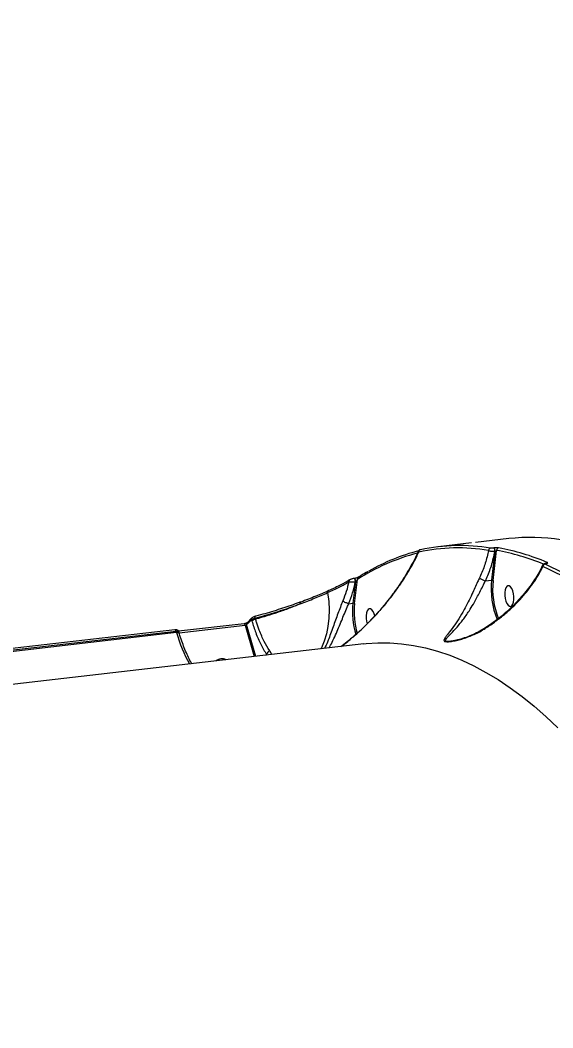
# Model space of a CAD drawing. Header units: millimetres. Extents: x -7447 to 8662, y -5576 to 6370.
# Drawn here: x 2557 to 2787.5, y -1763.7 to -1328 of the extents above; entities that cross this region are included whole.
import ezdxf

# ---------------------------------------------------------------- set-up
doc = ezdxf.new("R2010")
doc.units = ezdxf.units.MM
doc.layers.add('DiKom', color=7, linetype='Continuous')
doc.layers.add('DIKOM_ОБЪЕКТ', color=7, linetype='Continuous')
doc.styles.add('style1', font='arial.ttf', dxfattribs={"width": 0.8})
doc.dimstyles.new('1-50', dxfattribs={"dimtxt": 300, "dimasz": 200, "dimexe": 100, "dimexo": 0, "dimgap": 100, "dimtad": 1, "dimdec": 0, "dimtxsty": 'style1', "dimcen": 0, "dimclrd": 7, "dimclre": 7, "dimadec": 1, "dimazin": 2, "dimtfac": 1, "dimtdec": 0, "dimtmove": 1, "dimatfit": 3, "dimfxl": 0, "dimlwd": 25, "dimlwe": 18, "dimarcsym": 0})

# ---------------------------------------------------------------- blocks, each defined once
blk = doc.blocks.new('*D10')
at = {"color": 7, "linetype": 'Continuous', "lineweight": 18, "transparency": 16777216}
for p, q in [((-5489.75, 240.8), (-5489.75, 4573.49)), ((4778.18, -2126.78), (4778.18, 4573.49))]:
    blk.add_line(p, q, dxfattribs=at)
at = {"color": 7, "linetype": 'Continuous', "lineweight": 25, "transparency": 16777216}
blk.add_line((4578.18, 4473.49), (-5289.75, 4473.49), dxfattribs=at)
at = {"color": 7, "linetype": 'Continuous', "transparency": 16777216}
for points in [[(-5289.75, 4506.82), (-5289.75, 4440.16), (-5489.75, 4473.49)], [(4578.18, 4506.82), (4578.18, 4440.16), (4778.18, 4473.49)]]:
    blk.add_solid(points, dxfattribs=at)
at = {"layer": 'Defpoints', "color": 0, "linetype": 'Continuous', "transparency": 16777216}
for p in [(-5489.75, 4473.49), (-5489.75, 240.8), (4778.18, -2126.78)]:
    blk.add_point(p, dxfattribs=at)
at = {"color": 0, "linetype": 'Continuous', "lineweight": 15, "transparency": 16777216, "insert": (-777.31, 4726.76), "char_height": 300, "attachment_point": 5, "style": 'style1'}
blk.add_mtext('10300', dxfattribs=at)
blk = doc.blocks.new('*D11')
at = {"color": 7, "linetype": 'Continuous', "lineweight": 18, "transparency": 16777216}
for p, q in [((2045.4, 3512.26), (7772.09, 3512.26)), ((-1858.48, -4091.08), (7772.09, -4091.08))]:
    blk.add_line(p, q, dxfattribs=at)
at = {"color": 7, "linetype": 'Continuous', "lineweight": 25, "transparency": 16777216}
blk.add_line((7672.09, -3891.08), (7672.09, 3312.26), dxfattribs=at)
at = {"color": 7, "linetype": 'Continuous', "transparency": 16777216}
for points in [[(7638.76, 3312.26), (7705.42, 3312.26), (7672.09, 3512.26)], [(7638.76, -3891.08), (7705.42, -3891.08), (7672.09, -4091.08)]]:
    blk.add_solid(points, dxfattribs=at)
at = {"layer": 'Defpoints', "color": 0, "linetype": 'Continuous', "transparency": 16777216}
for p in [(2045.4, 3512.26), (7672.09, 3512.26), (-1858.48, -4091.08)]:
    blk.add_point(p, dxfattribs=at)
at = {"color": 0, "linetype": 'Continuous', "lineweight": 15, "transparency": 16777216, "insert": (7418.92, 3.22), "char_height": 300, "attachment_point": 5, "rotation": 90, "style": 'style1'}
blk.add_mtext('7600', dxfattribs=at)
blk = doc.blocks.new('*D12')
at = {"layer": 'Defpoints', "color": 0, "transparency": 16777216}
for p in [(-7446.93, 5919.72), (-7446.93, 736.93), (6905.53, -2412.68)]:
    blk.add_point(p, dxfattribs=at)
at = {"layer": 'DiKom', "color": 7, "lineweight": 18, "transparency": 16777216}
for p, q in [((-7446.93, 736.93), (-7446.93, 6019.72)), ((6905.53, -2412.68), (6905.53, 6019.72))]:
    blk.add_line(p, q, dxfattribs=at)
at = {"layer": 'DiKom', "color": 7, "lineweight": 25, "transparency": 16777216}
blk.add_line((6705.53, 5919.72), (-7246.93, 5919.72), dxfattribs=at)
at = {"layer": 'DiKom', "color": 7, "transparency": 16777216}
for points in [[(-7246.93, 5953.05), (-7246.93, 5886.39), (-7446.93, 5919.72)], [(6705.53, 5953.05), (6705.53, 5886.39), (6905.53, 5919.72)]]:
    blk.add_solid(points, dxfattribs=at)
at = {"layer": 'DiKom', "color": 0, "transparency": 16777216, "insert": (-918.31, 6173), "char_height": 300, "attachment_point": 5, "style": 'style1'}
blk.add_mtext('14300', dxfattribs=at)
blk = doc.blocks.new('*D13')
at = {"layer": 'Defpoints', "color": 0, "transparency": 16777216}
for p in [(2049.72, 5594.27), (-1141.86, -5576.35), (8561.69, -5576.35)]:
    blk.add_point(p, dxfattribs=at)
at = {"layer": 'DiKom', "color": 7, "lineweight": 18, "transparency": 16777216}
for p, q in [((2049.72, 5594.27), (8661.69, 5594.27)), ((-1141.86, -5576.35), (8661.69, -5576.35))]:
    blk.add_line(p, q, dxfattribs=at)
at = {"layer": 'DiKom', "color": 7, "lineweight": 25, "transparency": 16777216}
blk.add_line((8561.69, 5394.27), (8561.69, -5376.35), dxfattribs=at)
at = {"layer": 'DiKom', "color": 7, "transparency": 16777216}
for points in [[(8528.35, 5394.27), (8595.02, 5394.27), (8561.69, 5594.27)], [(8528.35, -5376.35), (8595.02, -5376.35), (8561.69, -5576.35)]]:
    blk.add_solid(points, dxfattribs=at)
at = {"layer": 'DiKom', "color": 0, "transparency": 16777216, "insert": (8308.52, 8.96), "char_height": 300, "attachment_point": 5, "rotation": 90, "style": 'style1'}
blk.add_mtext('11200', dxfattribs=at)

msp = doc.modelspace()

# ---------------------------------------------------------------- linework, layer by layer
at = {"layer": 'DIKOM_ОБЪЕКТ', "color": 7, "linetype": 'Continuous', "lineweight": 15}
for p, q in [((2752.3, -1554.09), (2737.95, -1555.75)), ((2768.44, -1552.23), (2754.09, -1553.88)), ((2762.47, -1557.68), (2761, -1570.21)), ((2761.67, -1570.37), (2763.2, -1557.32)), ((2761.97, -1556.26), (2761.94, -1556.26)), ((2762.44, -1557.68), (2762.47, -1557.68)), ((2784.43, -1562.95), (2784.34, -1562.96)), ((2784.44, -1562.98), (2784.54, -1562.97)), ((2699.6, -1570.06), (2699.03, -1570.38)), ((2702.13, -1570.87), (2701.02, -1580.12)), ((2701.5, -1569.45), (2701.41, -1569.48)), ((2701.58, -1569.44), (2701.5, -1569.45)), ((2701.69, -1580.28), (2702.93, -1569.88)), ((2702.05, -1570.88), (2702.13, -1570.87)), ((2758.35, -1570.51), (2758.36, -1570.51)), ((2758.36, -1570.51), (2761, -1570.21)), ((2699.16, -1580.34), (2699.17, -1580.34)), ((2699.17, -1580.34), (2701.02, -1580.12)), ((2658.61, -1585.9), (2658.61, -1585.89)), ((2653.91, -1589.01), (2625.61, -1592.28)), ((2625.81, -1592.9), (2654.39, -1589.6)), ((2654.39, -1589.6), (2658.34, -1603.19)), ((2659.02, -1603.11), (2655.03, -1589.39)), ((2657.34, -1586.51), (2655.22, -1588.58)), ((2657.14, -1587.34), (2657.3, -1587.88)), ((2658.92, -1587.05), (2658.78, -1586.55)), ((2624.02, -1591.64), (2549.87, -1600.2)), ((2550.34, -1600.78), (2624.5, -1592.23)), ((2624.67, -1592.82), (2550.52, -1601.38)), ((2624.5, -1592.23), (2624.67, -1592.82)), ((2625.87, -1593.08), (2625.69, -1592.46)), ((2705.78, -1597.71), (2414.68, -1631.31)), ((2743.48, -1596.56), (2743.31, -1596.57)), ((2663.64, -1602.26), (2663.33, -1602.61)), ((2663.64, -1602.26), (2663.83, -1602.55))]:
    msp.add_line(p, q, dxfattribs=at)
at = {"layer": 'DIKOM_ОБЪЕКТ', "color": 7, "linetype": 'Continuous', "lineweight": 15, "flags": 128}
for points in [[(2699.59, -1570.05), (2699.62, -1570.04), (2699.62, -1570.04)], [(2702.05, -1570.88), (2702.06, -1570.61), (2702.04, -1570.32), (2701.98, -1570.05), (2701.9, -1569.81), (2701.78, -1569.62), (2701.66, -1569.5), (2701.53, -1569.45), (2701.5, -1569.45)], [(2702.13, -1570.87), (2702.14, -1570.6), (2702.12, -1570.32), (2702.06, -1570.04), (2701.97, -1569.8), (2701.86, -1569.61), (2701.74, -1569.49), (2701.61, -1569.44), (2701.58, -1569.44)], [(2766.82, -1574.42), (2766.67, -1575.55), (2766.67, -1576.8), (2766.84, -1578.07), (2767.16, -1579.25), (2767.6, -1580.26), (2768.12, -1581.01), (2768.69, -1581.43), (2769.26, -1581.5), (2769.78, -1581.21), (2770.21, -1580.58), (2770.52, -1579.67), (2770.67, -1578.54), (2770.67, -1577.29), (2770.5, -1576.02), (2770.19, -1574.84), (2769.75, -1573.83), (2769.22, -1573.08), (2768.65, -1572.66), (2768.08, -1572.59), (2767.56, -1572.88), (2767.13, -1573.51), (2766.82, -1574.42)], [(2690.08, -1575.57), (2690.54, -1579.35), (2690.71, -1583.06), (2690.61, -1586.67), (2690.22, -1590.14), (2689.56, -1593.43), (2688.63, -1596.52), (2687.43, -1599.37), (2687.19, -1599.86)], [(2690.08, -1575.57), (2690.06, -1575.4), (2690.06, -1575.23), (2690.09, -1575.08), (2690.15, -1574.95), (2690.22, -1574.84), (2690.32, -1574.76), (2690.43, -1574.71), (2690.56, -1574.7)], [(2678.23, -1580.42), (2678.2, -1580.25), (2678.18, -1580.09), (2678.19, -1579.94), (2678.21, -1579.83), (2678.25, -1579.74), (2678.31, -1579.68), (2678.31, -1579.68)], [(2678.31, -1579.68), (2678.38, -1579.65), (2678.46, -1579.66)], [(2710.46, -1585.61), (2710.21, -1584.75), (2709.77, -1583.74), (2709.25, -1583), (2708.68, -1582.57), (2708.11, -1582.5), (2707.59, -1582.79), (2707.15, -1583.42), (2706.85, -1584.34)], [(2654.39, -1589.6), (2654.33, -1589.43), (2654.27, -1589.29), (2654.19, -1589.17), (2654.11, -1589.08), (2654.02, -1589.03), (2653.93, -1589.01), (2653.91, -1589.01)], [(2624.5, -1592.23), (2624.44, -1592.06), (2624.38, -1591.92), (2624.3, -1591.8), (2624.22, -1591.71), (2624.13, -1591.66), (2624.04, -1591.64), (2624.02, -1591.64)], [(2624.67, -1592.82), (2625.01, -1592.8), (2625.3, -1592.81), (2625.54, -1592.85), (2625.72, -1592.92), (2625.84, -1593.01), (2625.87, -1593.08)], [(2705.78, -1597.71), (2706.72, -1597.61), (2711.8, -1597.27), (2716.92, -1597.28), (2722.08, -1597.64), (2727.26, -1598.36), (2732.45, -1599.43), (2737.67, -1600.86), (2742.89, -1602.63), (2748.13, -1604.75), (2753.36, -1607.22), (2758.59, -1610.03), (2763.81, -1613.18), (2769.02, -1616.67), (2774.21, -1620.5), (2779.38, -1624.66), (2784.52, -1629.14), (2789.62, -1633.95)]]:
    msp.add_lwpolyline(points, dxfattribs=at)
at = {"layer": 'DIKOM_ОБЪЕКТ', "color": 7, "linetype": 'Continuous', "lineweight": 15}
for centre, radius, start, end in [((2747.32, -1636.96), 81.75, 80.6966, 102.0033), ((2777.76, -1634.27), 82.57, 80.7592, 96.4834), ((2751.35, -1645.2), 89.54, 104.5005, 122.7317), ((2751.79, -1643.22), 88.61, 104.6908, 119.6942), ((2730.47, -1557.91), 0.924, 99.3134, 186.7819), ((2746.51, -1637.81), 81.57, 80.697, 102.003), ((2760.7, -1557.28), 1, 99.6999, 181.8386), ((2761.1, -1557.35), 1.38, 346.1693, 52.376), ((2761.13, -1557.35), 1.38, 346.1673, 52.378), ((2764.21, -1557.23), 1.01, 99.9202, 185.379), ((2746.02, -1653.56), 97.76, 67.5002, 79.8813), ((2746.75, -1652.96), 98.26, 67.0669, 79.8722), ((2784.3, -1564.36), 1.06, 99.5661, 177.6934), ((2722.89, -1698.57), 148.48, 47.3592, 65.6441), ((2785.18, -1563.45), 0.997, 98.1599, 151.291), ((2784.36, -1563.17), 0.206, 65.3734, 96.4148), ((2784.45, -1563.17), 0.216, 66.0674, 95.5639), ((2722.13, -1699.29), 148.16, 47.3597, 65.6435), ((2700.09, -1570.75), 0.857, 125.365, 190.9569), ((2703.79, -1569.66), 0.887, 124.4398, 194.1428), ((2795.51, -1573.9), 34.71, 173.8889, 202.5587), ((2795.15, -1573.95), 33.68, 173.8976, 202.4663), ((2736.66, -1583.75), 35.82, 174.1829, 196.1193), ((2736.28, -1583.8), 34.77, 174.1983, 195.6785), ((2612.67, -1598.48), 47.63, 14.5099, 15.316), ((2716.08, -1586.13), 9.4, 169.0031, 198.1713), ((2655.82, -1589.15), 0.823, 136.5543, 197.3884), ((2752.25, -1687.05), 137.79, 133.6491, 134.8718), ((2657.93, -1587.1), 0.826, 135.088, 197.2133), ((2659.78, -1590.7), 3.75, 103.1225, 131.3684), ((2681.53, -1577.02), 59.01, 195.5343, 209.8764), ((2666.04, -1603.02), 2.52, 114.4289, 162.4051), ((2644.22, -1607.63), 3.47, 96.0505, 132.7767), ((2644.3, -1608.75), 4.59, 65.2581, 95.5665)]:
    msp.add_arc(centre, radius, start, end, dxfattribs=at)
for points, knots in [([(2695.79, -1598.86), (2696.07, -1598.67), (2697.83, -1597.46), (2700.76, -1595.04), (2704.58, -1591.69), (2709.35, -1587.06), (2714.23, -1581.67), (2718.74, -1575.95), (2722.1, -1571.19), (2724.9, -1566.82), (2727.42, -1562.42), (2728.84, -1559.49), (2729.55, -1558.02)], [0, 0, 0, 0, 0.016802, 0.103677, 0.189816, 0.275977, 0.451157, 0.583497, 0.686994, 0.790493, 0.895247, 1, 1, 1, 1]), ([(2729.34, -1557.65), (2729.09, -1558.23), (2728.26, -1560.1), (2726.57, -1563.33), (2724.26, -1567.35), (2721.63, -1571.46), (2718.84, -1575.47), (2715.83, -1579.42), (2712.69, -1583.2), (2709.34, -1586.9), (2705.9, -1590.37), (2702.55, -1593.48), (2699.38, -1596.17), (2697.23, -1597.91), (2696.05, -1598.74), (2695.89, -1598.85)], [0, 0, 0, 0, 0.041108, 0.133499, 0.227961, 0.324485, 0.423075, 0.511375, 0.604994, 0.694436, 0.779937, 0.862229, 0.929693, 0.990317, 1, 1, 1, 1]), ([(2729.32, -1557.64), (2729.31, -1557.66), (2729.24, -1557.75), (2729.34, -1557.88), (2729.5, -1557.99), (2729.55, -1558.02)], [0, 0, 0, 0, 0.133526, 0.735425, 1, 1, 1, 1]), ([(2730.25, -1557.01), (2730.2, -1557.02), (2730.09, -1557.05), (2729.97, -1557.08), (2729.8, -1557.14), (2729.63, -1557.24), (2729.44, -1557.4), (2729.35, -1557.56), (2729.31, -1557.65)], [0, 0, 0, 0, 0.164782, 0.431963, 0.549451, 0.663664, 0.821518, 1, 1, 1, 1]), ([(2759.7, -1557.31), (2759.27, -1559.16), (2758.44, -1562.8), (2756.89, -1566.73), (2755.93, -1568.79), (2755.77, -1569.12)], [0, 0, 0, 0, 0.46653, 0.915005, 1, 1, 1, 1]), ([(2758.36, -1570.51), (2758.52, -1570.17), (2759.51, -1568.01), (2761.14, -1563.73), (2761.99, -1559.77), (2762.44, -1557.68)], [0, 0, 0, 0, 0.081477, 0.515666, 1, 1, 1, 1]), ([(2759.7, -1557.31), (2759.8, -1557.36), (2760.02, -1557.47), (2760.55, -1557.59), (2761.18, -1557.68), (2761.84, -1557.72), (2762.24, -1557.69), (2762.44, -1557.68)], [0, 0, 0, 0, 0.184789, 0.398827, 0.601268, 0.799071, 1, 1, 1, 1]), ([(2761.94, -1556.26), (2761.84, -1556.27), (2761.64, -1556.29), (2761.3, -1556.31), (2760.98, -1556.32), (2760.71, -1556.31), (2760.59, -1556.3), (2760.53, -1556.29)], [0, 0, 0, 0, 0.195121, 0.390134, 0.593306, 0.81115, 1, 1, 1, 1]), ([(2764.03, -1556.23), (2763.95, -1556.22), (2763.78, -1556.19), (2763.39, -1556.18), (2762.92, -1556.19), (2762.42, -1556.21), (2762.12, -1556.24), (2761.97, -1556.26)], [0, 0, 0, 0, 0.189074, 0.404576, 0.606854, 0.803394, 1, 1, 1, 1]), ([(2762.47, -1557.68), (2762.51, -1557.67), (2762.56, -1557.67), (2762.67, -1557.64), (2762.8, -1557.59), (2762.96, -1557.5), (2763.1, -1557.41), (2763.17, -1557.35), (2763.2, -1557.32)], [0, 0, 0, 0, 0.127145, 0.162493, 0.340298, 0.545438, 0.783148, 1, 1, 1, 1]), ([(2783.07, -1563.7), (2783.02, -1563.81), (2782.56, -1564.89), (2781.43, -1566.97), (2779.66, -1569.93), (2777.6, -1572.9), (2775.3, -1575.84), (2772.78, -1578.73), (2770.07, -1581.51), (2767.21, -1584.15), (2764.24, -1586.63), (2761.37, -1588.8), (2759.44, -1590.07), (2758.59, -1590.63)], [0, 0, 0, 0, 0.011683, 0.115706, 0.220042, 0.324564, 0.429132, 0.53355, 0.635925, 0.735641, 0.832451, 0.926358, 1, 1, 1, 1]), ([(2783.1, -1563.71), (2783.07, -1563.77), (2782.99, -1563.94), (2783.1, -1564.16), (2783.22, -1564.29), (2783.23, -1564.32)], [0, 0, 0, 0, 0.345969, 0.895223, 1, 1, 1, 1]), ([(2784.33, -1562.97), (2784.17, -1562.99), (2783.88, -1563.03), (2783.53, -1563.18), (2783.23, -1563.41), (2783.13, -1563.61), (2783.09, -1563.69)], [0, 0, 0, 0, 0.307279, 0.574517, 0.828456, 1, 1, 1, 1]), ([(2784.12, -1563.31), (2784.06, -1563.27), (2783.95, -1563.21), (2783.97, -1563.12), (2784.09, -1563.05), (2784.27, -1563), (2784.4, -1562.99), (2784.44, -1562.98)], [0, 0, 0, 0, 0.302587, 0.534695, 0.725468, 0.917102, 1, 1, 1, 1]), ([(2784.72, -1562.9), (2784.71, -1562.9), (2784.7, -1562.91), (2784.6, -1562.93), (2784.49, -1562.95), (2784.43, -1562.95)], [0, 0, 0, 0, 0.295953, 0.604538, 1, 1, 1, 1]), ([(2784.54, -1562.97), (2784.6, -1562.96), (2784.81, -1562.94), (2785.09, -1562.86), (2785.28, -1562.75), (2785.3, -1562.61), (2785.13, -1562.51), (2785.04, -1562.46)], [0, 0, 0, 0, 0.079616, 0.275721, 0.470763, 0.710544, 1, 1, 1, 1]), ([(2707.61, -1566.38), (2706.54, -1566.98), (2705.09, -1567.8), (2703.66, -1568.7), (2703.29, -1568.93)], [0, 0, 0, 0, 0.73999, 1, 1, 1, 1]), ([(2758.59, -1590.85), (2760, -1589.9), (2762.84, -1588), (2766.69, -1584.93), (2770.23, -1581.76), (2773.43, -1578.5), (2776.35, -1575.12), (2778.96, -1571.66), (2781.33, -1568.03), (2782.58, -1565.59), (2783.23, -1564.32)], [0, 0, 0, 0, 0.123682, 0.248894, 0.368954, 0.490745, 0.612548, 0.738052, 0.863569, 1, 1, 1, 1]), ([(2690.08, -1575.57), (2691.82, -1574.76), (2695.35, -1573.12), (2697.94, -1571.66), (2699.24, -1570.92)], [0, 0, 0, 0, 0.493738, 1, 1, 1, 1]), ([(2699.29, -1570.28), (2698.18, -1570.91), (2695.73, -1572.29), (2692.38, -1573.85), (2690.56, -1574.7)], [0, 0, 0, 0, 0.452958, 1, 1, 1, 1]), ([(2699.24, -1570.92), (2698.91, -1572.29), (2698.24, -1575.04), (2697.17, -1577.76), (2696.63, -1579.13)], [0, 0, 0, 0, 0.497313, 1, 1, 1, 1]), ([(2699.17, -1580.34), (2699.78, -1578.78), (2700.99, -1575.65), (2701.7, -1572.47), (2702.05, -1570.88)], [0, 0, 0, 0, 0.496756, 1, 1, 1, 1]), ([(2699.24, -1570.92), (2699.39, -1570.93), (2699.69, -1570.95), (2700.38, -1570.95), (2701.13, -1570.93), (2701.7, -1570.9), (2701.98, -1570.88), (2702.05, -1570.88)], [0, 0, 0, 0, 0.242113, 0.484468, 0.717633, 0.931342, 1, 1, 1, 1]), ([(2701.33, -1569.48), (2701.26, -1569.49), (2701.02, -1569.52), (2700.61, -1569.63), (2700.11, -1569.8), (2699.79, -1569.93), (2699.63, -1570.03), (2699.62, -1570.04)], [0, 0, 0, 0, 0.119306, 0.352959, 0.612682, 0.971682, 1, 1, 1, 1]), ([(2703.29, -1568.93), (2703.27, -1568.94), (2703.23, -1568.97), (2703.03, -1569.07), (2702.69, -1569.19), (2702.27, -1569.31), (2701.92, -1569.39), (2701.69, -1569.43), (2701.6, -1569.44), (2701.58, -1569.44)], [0, 0, 0, 0, 0.100567, 0.283123, 0.524911, 0.713489, 0.857289, 0.973168, 1, 1, 1, 1]), ([(2702.13, -1570.87), (2702.15, -1570.86), (2702.2, -1570.85), (2702.3, -1570.8), (2702.45, -1570.68), (2702.63, -1570.46), (2702.81, -1570.18), (2702.89, -1569.98), (2702.93, -1569.88)], [0, 0, 0, 0, 0.043755, 0.095447, 0.21592, 0.418829, 0.724052, 1, 1, 1, 1]), ([(2755.77, -1569.12), (2755.5, -1569.72), (2754.83, -1571.15), (2753.74, -1573.54), (2752.38, -1576.48), (2750.83, -1579.68), (2748.92, -1583.33), (2746.79, -1586.97), (2744.48, -1590.39), (2742.64, -1592.79), (2741.33, -1594.43), (2740.6, -1595.46), (2740.29, -1596.21), (2740.59, -1596.67), (2741.54, -1596.84), (2743.19, -1596.74), (2745.24, -1596.38), (2748.34, -1595.61), (2752.36, -1594.21), (2756.05, -1592.42), (2758.07, -1591.17), (2758.59, -1590.85)], [0, 0, 0, 0, 0.031147, 0.075384, 0.120734, 0.182115, 0.245387, 0.330258, 0.417609, 0.506578, 0.552381, 0.598099, 0.638398, 0.667093, 0.696203, 0.728673, 0.766812, 0.805986, 0.887765, 0.971247, 1, 1, 1, 1]), ([(2743.31, -1596.57), (2742.85, -1596.62), (2742, -1596.7), (2741.41, -1596.61), (2741.06, -1596.44), (2740.93, -1596.11), (2741.41, -1595.41), (2742.31, -1594.45), (2743.87, -1592.89), (2745.99, -1590.64), (2748.63, -1587.39), (2751.01, -1583.98), (2753.13, -1580.51), (2754.8, -1577.52), (2756.26, -1574.7), (2757.4, -1572.47), (2758.05, -1571.06), (2758.35, -1570.51), (2758.35, -1570.51)], [0, 0, 0, 0, 0.037431, 0.068369, 0.074478, 0.111518, 0.165478, 0.22741, 0.289459, 0.417362, 0.537511, 0.660349, 0.746508, 0.83475, 0.895701, 0.957977, 0.999969, 1, 1, 1, 1]), ([(2755.77, -1569.12), (2755.78, -1569.13), (2755.86, -1569.23), (2756.09, -1569.43), (2756.57, -1569.75), (2757.15, -1570.06), (2757.78, -1570.34), (2758.16, -1570.45), (2758.35, -1570.51)], [0, 0, 0, 0, 0.025968, 0.209571, 0.407199, 0.604807, 0.802387, 1, 1, 1, 1]), ([(2761.67, -1570.37), (2761.66, -1570.36), (2761.64, -1570.35), (2761.59, -1570.31), (2761.49, -1570.26), (2761.33, -1570.22), (2761.16, -1570.2), (2761.05, -1570.2), (2761, -1570.21)], [0, 0, 0, 0, 0.053725, 0.141457, 0.356144, 0.570668, 0.785439, 1, 1, 1, 1]), ([(2678.23, -1580.42), (2680.34, -1579.62), (2684.61, -1577.99), (2688.24, -1576.39), (2690.08, -1575.57)], [0, 0, 0, 0, 0.494167, 1, 1, 1, 1]), ([(2690.56, -1574.7), (2688.72, -1575.51), (2685.02, -1577.15), (2680.66, -1578.81), (2678.46, -1579.66)], [0, 0, 0, 0, 0.494168, 1, 1, 1, 1]), ([(2678.29, -1579.64), (2678.13, -1579.7), (2676.84, -1580.19), (2674.27, -1581.09), (2670.6, -1582.32), (2666.81, -1583.53), (2662.95, -1584.67), (2660.2, -1585.45), (2658.75, -1585.82), (2658.6, -1585.86)], [0, 0, 0, 0, 0.026454, 0.215195, 0.405232, 0.596123, 0.787361, 0.978249, 1, 1, 1, 1]), ([(2658.78, -1586.55), (2661.45, -1585.82), (2665.49, -1584.71), (2670.72, -1583.04), (2674.58, -1581.74), (2677.02, -1580.86), (2678.23, -1580.42)], [0, 0, 0, 0, 0.395169, 0.598666, 0.802165, 1, 1, 1, 1]), ([(2678.23, -1580.42), (2676.66, -1581.06), (2673.49, -1582.36), (2668.61, -1584.1), (2663.74, -1585.68), (2660.54, -1586.59), (2658.92, -1587.05)], [0, 0, 0, 0, 0.259852, 0.522842, 0.760229, 1, 1, 1, 1]), ([(2696.63, -1579.13), (2696.28, -1580.02), (2695.55, -1581.82), (2694.5, -1584.66), (2693.46, -1587.55), (2692.41, -1590.5), (2691.34, -1593.42), (2690.22, -1596.32), (2689.35, -1598.44), (2688.84, -1599.45), (2688.73, -1599.68)], [0, 0, 0, 0, 0.120631, 0.244504, 0.370685, 0.49977, 0.642141, 0.78763, 0.952269, 1, 1, 1, 1]), ([(2690.7, -1599.45), (2691.13, -1598.67), (2692.07, -1596.98), (2693.44, -1594.01), (2694.82, -1590.79), (2696.08, -1587.73), (2697.29, -1584.73), (2698.22, -1582.52), (2698.84, -1581.07), (2699.08, -1580.55), (2699.16, -1580.34), (2699.16, -1580.34)], [0, 0, 0, 0, 0.16135, 0.348607, 0.504277, 0.65981, 0.791982, 0.924063, 0.968999, 0.999939, 1, 1, 1, 1]), ([(2699.16, -1580.34), (2698.95, -1580.28), (2698.53, -1580.18), (2697.87, -1579.91), (2697.28, -1579.62), (2696.89, -1579.36), (2696.7, -1579.2), (2696.64, -1579.14), (2696.63, -1579.13)], [0, 0, 0, 0, 0.235115, 0.447198, 0.659277, 0.871385, 0.97641, 1, 1, 1, 1]), ([(2701.69, -1580.28), (2701.68, -1580.28), (2701.67, -1580.26), (2701.61, -1580.23), (2701.51, -1580.18), (2701.35, -1580.14), (2701.18, -1580.11), (2701.08, -1580.12), (2701.02, -1580.12)], [0, 0, 0, 0, 0.045886, 0.141356, 0.355974, 0.570745, 0.785348, 1, 1, 1, 1]), ([(2658.78, -1585.85), (2658.67, -1585.88), (2658.35, -1585.96), (2657.82, -1586.15), (2657.52, -1586.39), (2657.35, -1586.52)], [0, 0, 0, 0, 0.21237, 0.566843, 1, 1, 1, 1]), ([(2655.23, -1588.58), (2655.22, -1588.58), (2655.22, -1588.59), (2655.14, -1588.64), (2654.99, -1588.71), (2654.76, -1588.81), (2654.44, -1588.91), (2654.14, -1588.98), (2653.98, -1589), (2653.92, -1589.01)], [0, 0, 0, 0, 0.08701, 0.192853, 0.320184, 0.488335, 0.676013, 0.880521, 1, 1, 1, 1]), ([(2654.39, -1589.6), (2654.44, -1589.59), (2654.55, -1589.58), (2654.72, -1589.53), (2654.87, -1589.48), (2654.97, -1589.43), (2655.02, -1589.41), (2655.03, -1589.39)], [0, 0, 0, 0, 0.214002, 0.428316, 0.642827, 0.857895, 1, 1, 1, 1]), ([(2657.14, -1587.34), (2657.16, -1587.32), (2657.28, -1587.21), (2657.58, -1587), (2658.13, -1586.74), (2658.56, -1586.61), (2658.78, -1586.55)], [0, 0, 0, 0, 0.081904, 0.388021, 0.69396, 1, 1, 1, 1]), ([(2657.3, -1587.88), (2657.83, -1589.57), (2658.96, -1593.14), (2661.09, -1598.06), (2662.78, -1600.85), (2663.64, -1602.26)], [0, 0, 0, 0, 0.306974, 0.648469, 1, 1, 1, 1]), ([(2665, -1600.73), (2664.2, -1599.43), (2662.57, -1596.79), (2660.71, -1592.47), (2659.54, -1589.12), (2659.06, -1587.48), (2658.92, -1587.05)], [0, 0, 0, 0, 0.341495, 0.692996, 0.918011, 1, 1, 1, 1]), ([(2625.67, -1592.47), (2625.66, -1592.42), (2625.63, -1592.24), (2625.44, -1592), (2625.16, -1591.79), (2624.84, -1591.66), (2624.47, -1591.6), (2624.18, -1591.63), (2624.02, -1591.65)], [0, 0, 0, 0, 0.066985, 0.250732, 0.411757, 0.568452, 0.764252, 1, 1, 1, 1]), ([(2624.5, -1592.23), (2624.63, -1592.21), (2624.95, -1592.19), (2625.36, -1592.22), (2625.63, -1592.32), (2625.65, -1592.43), (2625.66, -1592.47)], [0, 0, 0, 0, 0.202725, 0.512048, 0.82154, 1, 1, 1, 1]), ([(2631.3, -1606.31), (2631.26, -1606.23), (2630.76, -1605.39), (2629.86, -1603.63), (2628.63, -1600.95), (2627.48, -1598.06), (2626.57, -1595.41), (2626.06, -1593.71), (2625.87, -1593.08)], [0, 0, 0, 0, 0.021432, 0.233393, 0.445894, 0.65898, 0.872552, 1, 1, 1, 1]), ([(2758.59, -1590.64), (2757.95, -1591.06), (2756.4, -1592.06), (2753.78, -1593.38), (2750.76, -1594.66), (2748.06, -1595.55), (2745.9, -1596.12), (2744.49, -1596.42), (2743.76, -1596.52), (2743.48, -1596.56)], [0, 0, 0, 0, 0.134146, 0.325132, 0.521608, 0.72275, 0.842474, 0.937536, 1, 1, 1, 1]), ([(2758.6, -1590.65), (2758.6, -1590.65), (2758.56, -1590.64), (2758.56, -1590.73), (2758.58, -1590.82), (2758.59, -1590.85)], [0, 0, 0, 0, 0.099498, 0.723123, 1, 1, 1, 1]), ([(2665.91, -1602.31), (2665.88, -1602.25), (2665.68, -1601.73), (2665.31, -1601.2), (2665, -1600.73)], [0, 0, 0, 0, 0.125366, 1, 1, 1, 1])]:
    msp.add_open_spline(points, degree=3, knots=knots, dxfattribs=at)

# ---------------------------------------------------------------- dimensions: what is measured, and where the dimension line sits
at = {"color": 7, "linetype": 'Continuous', "lineweight": 15}
for base, p1, p2, angle, text, picture, middle in [((-5489.75, 4473.49), (4778.18, -2126.78), (-5489.75, 240.8), 180, '10300', '*D10', (-777.31, 4473.49)), ((7672.09, 3512.26), (-1858.48, -4091.08), (2045.4, 3512.26), 270, '7600', '*D11', (7672.09, 3.22))]:
    dim = msp.add_linear_dim(base=base, p1=p1, p2=p2, angle=angle, text=text, dimstyle='1-50', dxfattribs=at)
    dim.commit()
    dim.dimension.update_dxf_attribs({"geometry": picture, "text_midpoint": middle, "dimtype": 160})
at = {"layer": 'DiKom'}
for base, p1, p2, angle, text, picture, middle in [((-7446.93, 5919.72), (6905.53, -2412.68), (-7446.93, 736.93), 180, '14300', '*D12', (-918.31, 5919.72)), ((8561.69, -5576.35), (2049.72, 5594.27), (-1141.86, -5576.35), 270, '11200', '*D13', (8561.69, 8.96))]:
    dim = msp.add_linear_dim(base=base, p1=p1, p2=p2, angle=angle, text=text, dimstyle='1-50', dxfattribs=at)
    dim.commit()
    dim.dimension.update_dxf_attribs({"geometry": picture, "text_midpoint": middle, "dimtype": 160})

doc.saveas('drawing.dxf')
